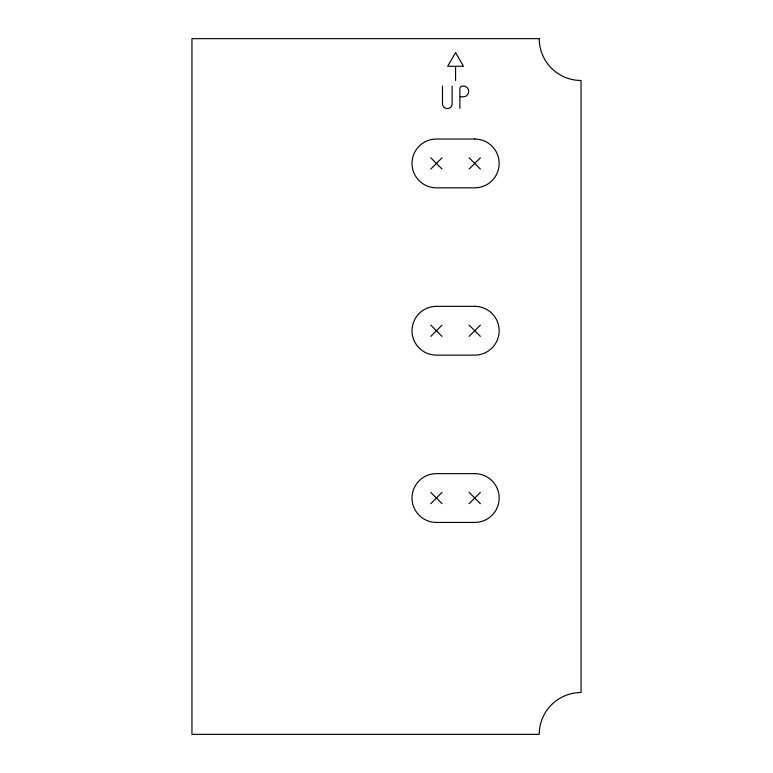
<?xml version="1.0" encoding="UTF-8"?>
<svg xmlns="http://www.w3.org/2000/svg" width="773" height="773" viewBox="0 0 773 773"><rect width="100%" height="100%" fill="white"/><g stroke="black" fill="none" stroke-linecap="round" stroke-linejoin="round"><path stroke-width="1.16" d="M430.783 169.065L442.04 157.798M469.124 169.065L480.381 157.798M430.783 336.361L442.04 325.104M469.124 336.361L480.381 325.104M430.783 503.667L442.04 492.401M469.124 503.667L480.381 492.401M455.026 66.275L447.683 66.275L455.577 52.593L463.481 66.275L455.577 66.275L455.577 80.479M460.428 96.799L463.307 96.799A5.372 5.372 0 0 0 468.68 91.427A5.372 5.372 0 0 0 463.307 86.054L462.486 86.054A2.619 2.619 0 0 0 459.877 88.663L459.877 108.355M469.124 157.798L480.381 169.065M430.783 157.798L442.04 169.065M469.124 325.104L480.381 336.361M430.783 325.104L442.04 336.361M469.124 492.401L480.381 503.667M430.783 492.401L442.04 503.667M452.128 86.054L452.128 103.775A4.822 4.822 0 0 1 447.306 108.597A4.822 4.822 0 0 1 442.485 103.775L442.485 86.054M539.235 38.65L191.946 38.65L191.946 734.35L539.235 734.35A41.829 41.829 0 0 1 581.054 692.521L581.054 80.479A41.829 41.829 0 0 1 539.235 38.65M474.748 139.034L436.416 139.034A24.398 24.398 0 0 0 412.009 163.432A24.398 24.398 0 0 0 436.416 187.829L474.748 187.829A24.398 24.398 0 0 0 499.155 163.432A24.398 24.398 0 0 0 474.748 139.034M474.748 306.33L436.416 306.33A24.398 24.398 0 0 0 412.009 330.728A24.398 24.398 0 0 0 436.416 355.136L474.748 355.136A24.398 24.398 0 0 0 499.155 330.728A24.398 24.398 0 0 0 474.748 306.33M474.748 473.636L436.416 473.636A24.398 24.398 0 0 0 412.009 498.034A24.398 24.398 0 0 0 436.416 522.432L474.748 522.432A24.398 24.398 0 0 0 499.155 498.034A24.398 24.398 0 0 0 474.748 473.636"/></g></svg>
